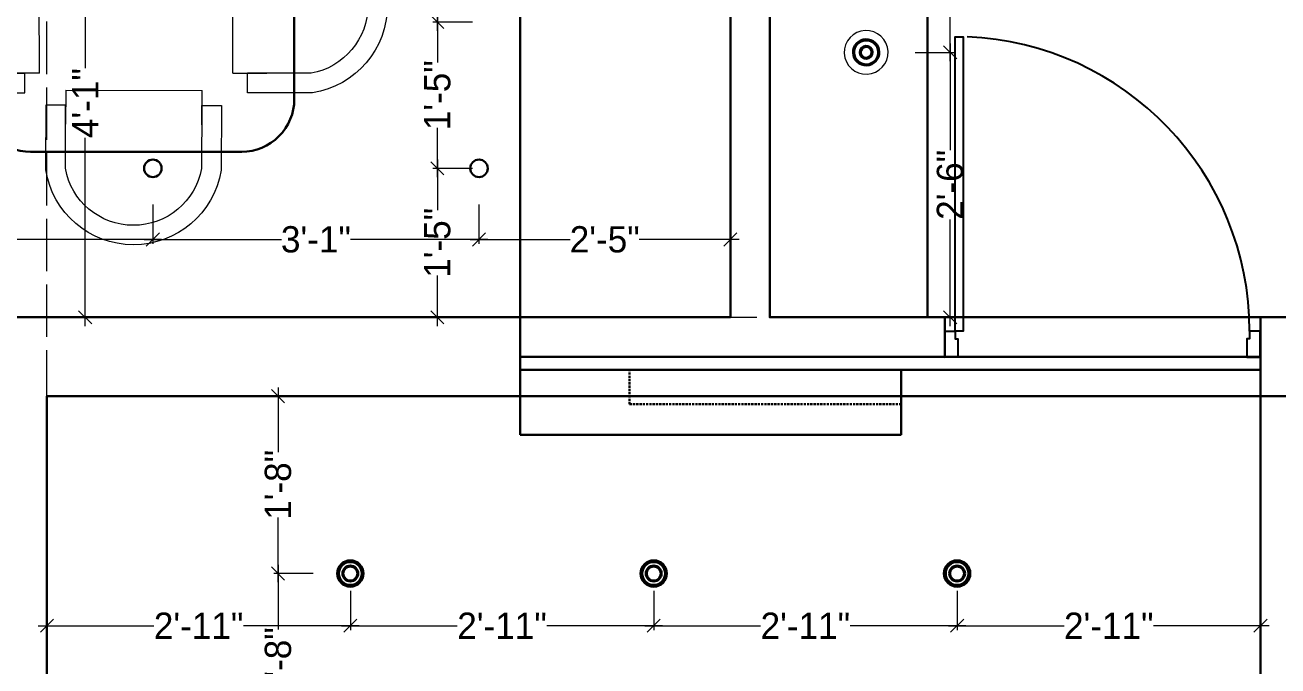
# Model space of a CAD drawing. Header units: millimetres. Extents: x 35877 to 3066687, y -650199 to -40525.
# Drawn here: x 147524.8 to 147667.7, y -179694.7 to -179621.5 of the extents above; entities that cross this region are included whole.
import ezdxf

# ---------------------------------------------------------------- set-up
doc = ezdxf.new("R2010")
doc.units = ezdxf.units.MM
doc.header["$MEASUREMENT"] = 0
doc.header["$PDMODE"] = 35
for name, pattern in [('ACAD_ISO02W100', [15, 12, -3]), ('DASHED', [0.75, 0.5, -0.25]), ('DASHED2', [0.375, 0.25, -0.125])]:
    doc.linetypes.add(name, pattern=pattern)
doc.layers.get('Defpoints').update_dxf_attribs({"color": 220})
for name, color, linetype in [('AR DOOR', 40, 'Continuous'), ('AR ELE-5', 134, 'Continuous'), ('str coll', 6, 'Continuous')]:
    doc.layers.add(name, color=color, linetype=linetype)
for name, color, linetype, lineweight in [('COLUMN', 1, 'Continuous', 30), ('Electrical', 84, 'Continuous', 30), ('FURNITURE', 32, 'Continuous', 9), ('furniture dimensions', 1, 'DASHED', 0), ('GROUND FLOOR', 7, 'Continuous', 9), ('GROUND FLOOR  ( PLINE )', 251, 'Continuous', 30), ('Labelling', 1, 'Continuous', 25), ('wall', 7, 'Continuous', 30)]:
    doc.layers.add(name, color=color, linetype=linetype, lineweight=lineweight)
doc.styles.add('century g', font='GOTHIC.TTF')
doc.dimstyles.new('Archana', dxfattribs={"dimtxt": 2, "dimasz": 0.75, "dimexe": 0.5, "dimexo": 0.5, "dimgap": 0, "dimtad": 0, "dimzin": 0, "dimdsep": 46, "dimlunit": 4, "dimtxsty": 'century g', "dimblk": 'OBLIQUE', "dimcen": 0, "dimdle": 1, "dimclrd": 256, "dimclre": 256, "dimclrt": 256, "dimadec": 0, "dimazin": 0, "dimtfac": 1, "dimtofl": 0, "dimtmove": 1, "dimatfit": 3, "dimfxl": 1, "dimfxlon": 1, "dimtolj": 1, "dimtzin": 0, "dimlwd": -1, "dimlwe": -1, "dimarcsym": 0})

# ---------------------------------------------------------------- blocks, each defined once
blk = doc.blocks.new('*U20')
for points in [[(0, 0), (0, 1120), (30, 1120), (30, 0)], [(-40, 0), (0, 0), (0, -30), (10, -30), (10, -100), (-40, -100)], [(1160, 0), (1120, 0), (1120, -30), (1110, -30), (1110, -100), (1160, -100)]]:
    blk.add_lwpolyline(points, close=True)
at = {"layer": 'AR ELE-5', "linetype": 'ByBlock', "ltscale": 15}
blk.add_arc((-1.6, -0.7), 1121.6, 0.0347, 87.627, dxfattribs=at)
blk = doc.blocks.new('SD DSD')
at = {"layer": 'FURNITURE', "color": 9, "true_color": 0xc7c8ca, "transparency": 33554687}
for p, q in [((3348486.7, -514623.32), (3348486.68, -514619.42)), ((3348502.23, -514619.34), (3348502.25, -514623.25)), ((3348486.7, -514623.32), (3348502.25, -514623.25)), ((3348483.69, -514625.26), (3348479.79, -514625.25)), ((3348483.69, -514625.26), (3348483.66, -514640.81)), ((3348505.76, -514625.26), (3348509.66, -514625.25)), ((3348505.76, -514625.26), (3348505.79, -514640.81)), ((3348479.75, -514640.8), (3348483.66, -514640.81)), ((3348509.7, -514640.8), (3348505.79, -514640.81)), ((3348479.75, -514651.77), (3348483.66, -514651.76)), ((3348483.69, -514667.31), (3348483.66, -514651.76)), ((3348505.76, -514667.31), (3348505.79, -514651.76)), ((3348509.7, -514651.77), (3348505.79, -514651.76)), ((3348483.69, -514667.31), (3348479.79, -514667.32)), ((3348505.76, -514667.31), (3348509.66, -514667.32)), ((3348486.7, -514669.25), (3348486.68, -514673.16)), ((3348486.7, -514669.25), (3348502.25, -514669.32)), ((3348502.23, -514673.23), (3348502.25, -514669.32))]:
    blk.add_line(p, q, dxfattribs=at)
at = {"layer": 'FURNITURE', "color": 9, "true_color": 0xc7c8ca, "transparency": 33554687, "flags": 128}
for points in [[(3348502.23, -514621.56), (3348504.46, -514621.55), (3348504.42, -514614.17, 0.853613), (3348484.42, -514614.22), (3348484.46, -514621.65), (3348486.68, -514621.64)], [(3348502.22, -514619.34), (3348502.23, -514621.56), (3348502.2, -514614.36, 0.835758), (3348486.65, -514614.39), (3348486.67, -514619.42), (3348486.68, -514621.64)], [(3348481.97, -514640.8), (3348481.97, -514643.02), (3348474.58, -514643.01, -0.853613), (3348474.58, -514623.01), (3348482.01, -514623.02), (3348482.01, -514625.25)], [(3348507.48, -514640.8), (3348507.48, -514643.02), (3348514.87, -514643.01, 0.853613), (3348514.87, -514623.01), (3348507.44, -514623.02), (3348507.44, -514625.25)], [(3348479.75, -514640.79), (3348481.97, -514640.8), (3348474.77, -514640.78, -0.835758), (3348474.76, -514625.23), (3348479.79, -514625.24), (3348482.01, -514625.25)], [(3348509.7, -514640.79), (3348507.48, -514640.8), (3348514.68, -514640.78, 0.835758), (3348514.69, -514625.23), (3348509.66, -514625.24), (3348507.44, -514625.25)], [(3348481.97, -514651.77), (3348481.97, -514649.55), (3348474.58, -514649.57, 0.853613), (3348474.58, -514669.57), (3348482.01, -514669.55), (3348482.01, -514667.32)], [(3348507.48, -514651.77), (3348507.48, -514649.55), (3348514.87, -514649.57, -0.853613), (3348514.87, -514669.57), (3348507.44, -514669.55), (3348507.44, -514667.32)], [(3348479.75, -514651.78), (3348481.97, -514651.77), (3348474.77, -514651.79, 0.835758), (3348474.76, -514667.34), (3348479.79, -514667.33), (3348482.01, -514667.33)], [(3348509.7, -514651.78), (3348507.48, -514651.77), (3348514.68, -514651.79, -0.835758), (3348514.69, -514667.34), (3348509.66, -514667.33), (3348507.44, -514667.33)], [(3348502.23, -514671.01), (3348504.46, -514671.02), (3348504.42, -514678.4, -0.853613), (3348484.42, -514678.36), (3348484.46, -514670.92), (3348486.68, -514670.93)], [(3348502.22, -514673.23), (3348502.23, -514671.01), (3348502.2, -514678.21, -0.835758), (3348486.65, -514678.18), (3348486.67, -514673.16), (3348486.68, -514670.93)]]:
    blk.add_lwpolyline(points, format="xyb", dxfattribs=at)
at = {"layer": 'FURNITURE', "color": 9, "lineweight": 30, "true_color": 0xc7c8ca, "transparency": 33554687}
blk.add_lwpolyline([(3348506.78, -514676.29), (3348482.68, -514676.29, -0.414214), (3348476.68, -514670.29), (3348476.68, -514622.29, -0.414214), (3348482.68, -514616.29), (3348506.78, -514616.29, -0.414214), (3348512.78, -514622.29), (3348512.78, -514670.29, -0.414214)], format="xyb", close=True, dxfattribs=at)
blk = doc.blocks.new('_Oblique')
at = {"layer": 'wall', "color": 0, "lineweight": -2}
blk.add_line((-0.5, -0.5), (0.5, 0.5), dxfattribs=at)
blk = doc.blocks.new('*D638')
at = {"layer": 'Defpoints', "color": 0, "linetype": 'Continuous', "lineweight": 0, "transparency": 16777216}
for p in [(147571.81, -179621.2), (147577.17, -179621.2, 0), (147576.56, -179637.9)]:
    blk.add_point(p, dxfattribs=at)
at = {"layer": 'furniture dimensions', "color": 5, "linetype": 'Continuous', "transparency": 16777216}
for p, q in [((147571.81, -179620.2), (147571.81, -179625.83)), ((147575.81, -179621.2), (147571.31, -179621.2)), ((147571.81, -179638.9), (147571.81, -179633.27))]:
    blk.add_line(p, q, dxfattribs=at)
at = {"layer": 'furniture dimensions', "color": 5, "linetype": 'ByBlock', "transparency": 16777216}
blk.add_line((147575.81, -179637.9), (147571.31, -179637.9), dxfattribs=at)
at = {"layer": 'furniture dimensions', "color": 5, "linetype": 'Continuous', "transparency": 16777216, "xscale": 1.5, "yscale": 1.5, "zscale": 1.5}
for p, rotation in [((147571.81, -179621.2), 90), ((147571.81, -179637.9), 270)]:
    blk.add_blockref('_Oblique', p, dxfattribs=dict(at, rotation=rotation))
at = {"layer": 'furniture dimensions', "linetype": 'Continuous', "lineweight": 0, "transparency": 16777216, "insert": (147571.81, -179629.55), "char_height": 3, "attachment_point": 5, "rotation": 90, "style": 'century g'}
blk.add_mtext('\\A1;1\'-5"', dxfattribs=at)
blk = doc.blocks.new('asaasd')
at = {"layer": 'Electrical', "color": 5, "lineweight": 5, "ltscale": 8}
blk.add_ellipse((4539.27, 3683.15), major_axis=(1.69, -1.84), ratio=1, start_param=-0.785398, end_param=5.497787, dxfattribs=at)
at = {"layer": 'Electrical', "color": 5, "ltscale": 8}
for major_axis, start_param, end_param in [((1.02, -1.1), -0.785398, 5.497787), ((-1.01, -0.93), 0.785398, 7.068583), ((-0.544, -0.501), 0.785398, 7.068583), ((-0.453, -0.417), 0.785398, 7.068583)]:
    blk.add_ellipse((4539.27, 3683.15), major_axis=major_axis, ratio=1, start_param=start_param, end_param=end_param, dxfattribs=at)
blk = doc.blocks.new('*D663')
at = {"layer": 'Defpoints', "color": 0, "linetype": 'Continuous', "lineweight": 0, "transparency": 16777216}
for p in [(147576.28, -179577.12, -0.01), (147571.81, -179621.2), (147575.81, -179621.2, -0.01)]:
    blk.add_point(p, dxfattribs=at)
at = {"layer": 'furniture dimensions', "color": 5, "linetype": 'Continuous', "transparency": 16777216}
for p, q in [((147571.81, -179576.12), (147571.81, -179595.21)), ((147571.81, -179622.2), (147571.81, -179603.1)), ((147575.31, -179621.2), (147571.31, -179621.2))]:
    blk.add_line(p, q, dxfattribs=at)
at = {"layer": 'furniture dimensions', "color": 5, "linetype": 'ByBlock', "transparency": 16777216}
blk.add_line((147575.78, -179577.12), (147571.31, -179577.12), dxfattribs=at)
at = {"layer": 'furniture dimensions', "color": 5, "linetype": 'Continuous', "transparency": 16777216, "xscale": 1.5, "yscale": 1.5, "zscale": 1.5}
for p, rotation in [((147571.81, -179577.12), 90), ((147571.81, -179621.2), 270)]:
    blk.add_blockref('_Oblique', p, dxfattribs=dict(at, rotation=rotation))
at = {"layer": 'furniture dimensions', "linetype": 'Continuous', "lineweight": 0, "transparency": 16777216, "insert": (147571.81, -179599.16), "char_height": 3, "attachment_point": 5, "rotation": 90, "style": 'century g'}
blk.add_mtext('\\A1;3\'-8"', dxfattribs=at)
blk = doc.blocks.new('*D665')
at = {"layer": 'Defpoints', "color": 0, "linetype": 'Continuous', "lineweight": 0, "transparency": 16777216}
for p in [(147537.42, -179606), (147531.62, -179654.9), (147537.42, -179654.9, 0.11)]:
    blk.add_point(p, dxfattribs=at)
at = {"layer": 'furniture dimensions', "color": 5, "linetype": 'Continuous', "transparency": 16777216}
for p, q in [((147531.62, -179605), (147531.62, -179626.48)), ((147531.62, -179655.9), (147531.62, -179634.41)), ((147535.61, -179654.9), (147531.12, -179654.9))]:
    blk.add_line(p, q, dxfattribs=at)
at = {"layer": 'furniture dimensions', "color": 5, "linetype": 'ByBlock', "transparency": 16777216}
blk.add_line((147535.62, -179606), (147531.12, -179606), dxfattribs=at)
at = {"layer": 'furniture dimensions', "color": 5, "linetype": 'Continuous', "transparency": 16777216, "xscale": 1.5, "yscale": 1.5, "zscale": 1.5}
for p, rotation in [((147531.62, -179606), 90), ((147531.62, -179654.9), 270)]:
    blk.add_blockref('_Oblique', p, dxfattribs=dict(at, rotation=rotation))
at = {"layer": 'furniture dimensions', "linetype": 'Continuous', "lineweight": 0, "transparency": 16777216, "insert": (147531.62, -179630.45), "char_height": 3, "attachment_point": 5, "rotation": 90, "style": 'century g'}
blk.add_mtext('\\A1;4\'-1"', dxfattribs=at)
blk = doc.blocks.new('*D668')
at = {"layer": 'Defpoints', "color": 0, "linetype": 'Continuous', "lineweight": 0, "transparency": 16777216}
for p in [(147576.56, -179637.9, -0.01), (147571.81, -179654.9), (147576.56, -179654.9, 0.11)]:
    blk.add_point(p, dxfattribs=at)
at = {"layer": 'furniture dimensions', "color": 5, "linetype": 'Continuous', "transparency": 16777216}
for p, q in [((147571.81, -179636.9), (147571.81, -179642.68)), ((147571.81, -179655.9), (147571.81, -179650.12)), ((147575.81, -179654.9), (147571.31, -179654.9))]:
    blk.add_line(p, q, dxfattribs=at)
at = {"layer": 'furniture dimensions', "color": 5, "linetype": 'ByBlock', "transparency": 16777216}
blk.add_line((147575.81, -179637.9), (147571.31, -179637.9), dxfattribs=at)
at = {"layer": 'furniture dimensions', "color": 5, "linetype": 'Continuous', "transparency": 16777216, "xscale": 1.5, "yscale": 1.5, "zscale": 1.5}
for p, rotation in [((147571.81, -179637.9), 90), ((147571.81, -179654.9), 270)]:
    blk.add_blockref('_Oblique', p, dxfattribs=dict(at, rotation=rotation))
at = {"layer": 'furniture dimensions', "linetype": 'Continuous', "lineweight": 0, "transparency": 16777216, "insert": (147571.81, -179646.4), "char_height": 3, "attachment_point": 5, "rotation": 90, "style": 'century g'}
blk.add_mtext('\\A1;1\'-5"', dxfattribs=at)
blk = doc.blocks.new('*D672')
at = {"layer": 'Defpoints', "color": 0, "linetype": 'Continuous', "lineweight": 0, "transparency": 16777216}
for p in [(147469.46, -179637.9, -0.01), (147539.34, -179637.9, -0.01), (147539.34, -179646.02)]:
    blk.add_point(p, dxfattribs=at)
at = {"layer": 'furniture dimensions', "color": 5, "linetype": 'ByBlock', "transparency": 16777216}
blk.add_line((147469.46, -179642.02), (147469.46, -179646.52), dxfattribs=at)
at = {"layer": 'furniture dimensions', "color": 5, "linetype": 'Continuous', "transparency": 16777216}
for p, q in [((147539.34, -179642.02), (147539.34, -179646.52)), ((147468.46, -179646.02), (147499.31, -179646.02)), ((147540.34, -179646.02), (147509.49, -179646.02))]:
    blk.add_line(p, q, dxfattribs=at)
at = {"layer": 'furniture dimensions', "color": 5, "linetype": 'Continuous', "transparency": 16777216, "xscale": 1.5, "yscale": 1.5, "zscale": 1.5, "rotation": 180}
blk.add_blockref('_Oblique', (147469.46, -179646.02), dxfattribs=at)
at = {"layer": 'furniture dimensions', "color": 5, "linetype": 'Continuous', "transparency": 16777216, "xscale": 1.5, "yscale": 1.5, "zscale": 1.5}
blk.add_blockref('_Oblique', (147539.34, -179646.02), dxfattribs=at)
at = {"layer": 'furniture dimensions', "linetype": 'Continuous', "lineweight": 0, "transparency": 16777216, "insert": (147504.4, -179646.02), "char_height": 3, "attachment_point": 5, "style": 'century g'}
blk.add_mtext('\\A1;5\'-10"', dxfattribs=at)
blk = doc.blocks.new('*D673')
at = {"layer": 'Defpoints', "color": 0, "linetype": 'Continuous', "lineweight": 0, "transparency": 16777216}
for p in [(147561.88, -179684.15, -0.01), (147561.88, -179690.11), (147527.25, -179691.3, -0.01)]:
    blk.add_point(p, dxfattribs=at)
at = {"layer": 'furniture dimensions', "color": 5, "linetype": 'Continuous', "transparency": 16777216}
for p, q in [((147561.88, -179686.11), (147561.88, -179690.61)), ((147526.25, -179690.11), (147539.45, -179690.11)), ((147562.88, -179690.11), (147549.68, -179690.11))]:
    blk.add_line(p, q, dxfattribs=at)
at = {"layer": 'furniture dimensions', "color": 5, "linetype": 'ByBlock', "transparency": 16777216}
blk.add_line((147527.25, -179690.8), (147527.25, -179689.61), dxfattribs=at)
at = {"layer": 'furniture dimensions', "color": 5, "linetype": 'Continuous', "transparency": 16777216, "xscale": 1.5, "yscale": 1.5, "zscale": 1.5, "rotation": 180}
blk.add_blockref('_Oblique', (147527.25, -179690.11), dxfattribs=at)
at = {"layer": 'furniture dimensions', "color": 5, "linetype": 'Continuous', "transparency": 16777216, "xscale": 1.5, "yscale": 1.5, "zscale": 1.5}
blk.add_blockref('_Oblique', (147561.88, -179690.11), dxfattribs=at)
at = {"layer": 'furniture dimensions', "linetype": 'Continuous', "lineweight": 0, "transparency": 16777216, "insert": (147544.56, -179690.11), "char_height": 3, "attachment_point": 5, "style": 'century g'}
blk.add_mtext('\\A1;2\'-11"', dxfattribs=at)
blk = doc.blocks.new('*D674')
at = {"layer": 'Defpoints', "color": 0, "linetype": 'Continuous', "lineweight": 0, "transparency": 16777216}
for p in [(147561.88, -179684.15, -0.01), (147596.5, -179684.15, -0.01), (147596.5, -179690.11)]:
    blk.add_point(p, dxfattribs=at)
at = {"layer": 'furniture dimensions', "color": 5, "linetype": 'ByBlock', "transparency": 16777216}
blk.add_line((147561.88, -179686.11), (147561.88, -179690.61), dxfattribs=at)
at = {"layer": 'furniture dimensions', "color": 5, "linetype": 'Continuous', "transparency": 16777216}
for p, q in [((147596.5, -179686.11), (147596.5, -179690.61)), ((147560.88, -179690.11), (147574.08, -179690.11)), ((147597.5, -179690.11), (147584.3, -179690.11))]:
    blk.add_line(p, q, dxfattribs=at)
at = {"layer": 'furniture dimensions', "color": 5, "linetype": 'Continuous', "transparency": 16777216, "xscale": 1.5, "yscale": 1.5, "zscale": 1.5, "rotation": 180}
blk.add_blockref('_Oblique', (147561.88, -179690.11), dxfattribs=at)
at = {"layer": 'furniture dimensions', "color": 5, "linetype": 'Continuous', "transparency": 16777216, "xscale": 1.5, "yscale": 1.5, "zscale": 1.5}
blk.add_blockref('_Oblique', (147596.5, -179690.11), dxfattribs=at)
at = {"layer": 'furniture dimensions', "linetype": 'Continuous', "lineweight": 0, "transparency": 16777216, "insert": (147579.19, -179690.11), "char_height": 3, "attachment_point": 5, "style": 'century g'}
blk.add_mtext('\\A1;2\'-11"', dxfattribs=at)
blk = doc.blocks.new('*D675')
at = {"layer": 'Defpoints', "color": 0, "linetype": 'Continuous', "lineweight": 0, "transparency": 16777216}
for p in [(147596.5, -179684.15, -0.01), (147631.13, -179684.15, -0.01), (147631.13, -179690.11)]:
    blk.add_point(p, dxfattribs=at)
at = {"layer": 'furniture dimensions', "color": 5, "linetype": 'ByBlock', "transparency": 16777216}
blk.add_line((147596.5, -179686.11), (147596.5, -179690.61), dxfattribs=at)
at = {"layer": 'furniture dimensions', "color": 5, "linetype": 'Continuous', "transparency": 16777216}
for p, q in [((147631.13, -179686.11), (147631.13, -179690.61)), ((147595.5, -179690.11), (147608.7, -179690.11)), ((147632.13, -179690.11), (147618.93, -179690.11))]:
    blk.add_line(p, q, dxfattribs=at)
at = {"layer": 'furniture dimensions', "color": 5, "linetype": 'Continuous', "transparency": 16777216, "xscale": 1.5, "yscale": 1.5, "zscale": 1.5, "rotation": 180}
blk.add_blockref('_Oblique', (147596.5, -179690.11), dxfattribs=at)
at = {"layer": 'furniture dimensions', "color": 5, "linetype": 'Continuous', "transparency": 16777216, "xscale": 1.5, "yscale": 1.5, "zscale": 1.5}
blk.add_blockref('_Oblique', (147631.13, -179690.11), dxfattribs=at)
at = {"layer": 'furniture dimensions', "linetype": 'Continuous', "lineweight": 0, "transparency": 16777216, "insert": (147613.81, -179690.11), "char_height": 3, "attachment_point": 5, "style": 'century g'}
blk.add_mtext('\\A1;2\'-11"', dxfattribs=at)
blk = doc.blocks.new('*D676')
at = {"layer": 'Defpoints', "color": 0, "linetype": 'Continuous', "lineweight": 0, "transparency": 16777216}
for p in [(147631.13, -179684.15, -0.01), (147665.75, -179684.15, -0.01), (147665.75, -179690.11)]:
    blk.add_point(p, dxfattribs=at)
at = {"layer": 'furniture dimensions', "color": 5, "linetype": 'ByBlock', "transparency": 16777216}
blk.add_line((147631.13, -179686.11), (147631.13, -179690.61), dxfattribs=at)
at = {"layer": 'furniture dimensions', "color": 5, "linetype": 'Continuous', "transparency": 16777216}
for p, q in [((147665.75, -179686.11), (147665.75, -179690.61)), ((147630.13, -179690.11), (147643.33, -179690.11)), ((147666.75, -179690.11), (147653.55, -179690.11))]:
    blk.add_line(p, q, dxfattribs=at)
at = {"layer": 'furniture dimensions', "color": 5, "linetype": 'Continuous', "transparency": 16777216, "xscale": 1.5, "yscale": 1.5, "zscale": 1.5, "rotation": 180}
blk.add_blockref('_Oblique', (147631.13, -179690.11), dxfattribs=at)
at = {"layer": 'furniture dimensions', "color": 5, "linetype": 'Continuous', "transparency": 16777216, "xscale": 1.5, "yscale": 1.5, "zscale": 1.5}
blk.add_blockref('_Oblique', (147665.75, -179690.11), dxfattribs=at)
at = {"layer": 'furniture dimensions', "linetype": 'Continuous', "lineweight": 0, "transparency": 16777216, "insert": (147648.44, -179690.11), "char_height": 3, "attachment_point": 5, "style": 'century g'}
blk.add_mtext('\\A1;2\'-11"', dxfattribs=at)
blk = doc.blocks.new('*D679')
at = {"layer": 'Defpoints', "color": 0, "linetype": 'Continuous', "lineweight": 0, "transparency": 16777216}
for p in [(147553.63, -179663.9), (147558.38, -179663.9, -0.01), (147561.88, -179684.15, -0.01)]:
    blk.add_point(p, dxfattribs=at)
at = {"layer": 'furniture dimensions', "color": 5, "linetype": 'Continuous', "transparency": 16777216}
for p, q in [((147557.63, -179663.9), (147553.13, -179663.9)), ((147553.63, -179662.9), (147553.63, -179670.31)), ((147553.63, -179685.15), (147553.63, -179677.75))]:
    blk.add_line(p, q, dxfattribs=at)
at = {"layer": 'furniture dimensions', "color": 5, "linetype": 'ByBlock', "transparency": 16777216}
blk.add_line((147557.63, -179684.15), (147553.13, -179684.15), dxfattribs=at)
at = {"layer": 'furniture dimensions', "color": 5, "linetype": 'Continuous', "transparency": 16777216, "xscale": 1.5, "yscale": 1.5, "zscale": 1.5}
for p, rotation in [((147553.63, -179663.9), 90), ((147553.63, -179684.15), 270)]:
    blk.add_blockref('_Oblique', p, dxfattribs=dict(at, rotation=rotation))
at = {"layer": 'furniture dimensions', "linetype": 'Continuous', "lineweight": 0, "transparency": 16777216, "insert": (147553.63, -179674.03), "char_height": 3, "attachment_point": 5, "rotation": 90, "style": 'century g'}
blk.add_mtext('\\A1;1\'-8"', dxfattribs=at)
blk = doc.blocks.new('*D680')
at = {"layer": 'Defpoints', "color": 0, "linetype": 'Continuous', "lineweight": 0, "transparency": 16777216}
for p in [(147561.88, -179684.15, -0.01), (147553.63, -179704.4), (147558.38, -179704.4, -0.01)]:
    blk.add_point(p, dxfattribs=at)
at = {"layer": 'furniture dimensions', "color": 5, "linetype": 'Continuous', "transparency": 16777216}
for p, q in [((147553.63, -179683.15), (147553.63, -179690.56)), ((147553.63, -179705.4), (147553.63, -179698)), ((147557.63, -179704.4), (147553.13, -179704.4))]:
    blk.add_line(p, q, dxfattribs=at)
at = {"layer": 'furniture dimensions', "color": 5, "linetype": 'ByBlock', "transparency": 16777216}
blk.add_line((147557.63, -179684.15), (147553.13, -179684.15), dxfattribs=at)
at = {"layer": 'furniture dimensions', "color": 5, "linetype": 'Continuous', "transparency": 16777216, "xscale": 1.5, "yscale": 1.5, "zscale": 1.5}
for p, rotation in [((147553.63, -179684.15), 90), ((147553.63, -179704.4), 270)]:
    blk.add_blockref('_Oblique', p, dxfattribs=dict(at, rotation=rotation))
at = {"layer": 'furniture dimensions', "linetype": 'Continuous', "lineweight": 0, "transparency": 16777216, "insert": (147553.63, -179694.28), "char_height": 3, "attachment_point": 5, "rotation": 90, "style": 'century g'}
blk.add_mtext('\\A1;1\'-8"', dxfattribs=at)
blk = doc.blocks.new('*D694')
at = {"layer": 'Defpoints', "color": 0, "linetype": 'Continuous', "lineweight": 0, "transparency": 16777216}
for p in [(147620.75, -179594.41), (147620.75, -179624.66), (147630.33, -179624.66)]:
    blk.add_point(p, dxfattribs=at)
at = {"layer": 'furniture dimensions', "color": 5, "linetype": 'Continuous', "transparency": 16777216}
for p, q in [((147630.33, -179593.41), (147630.33, -179605.58)), ((147630.33, -179625.66), (147630.33, -179613.49)), ((147626.33, -179624.66), (147630.83, -179624.66))]:
    blk.add_line(p, q, dxfattribs=at)
at = {"layer": 'furniture dimensions', "color": 5, "linetype": 'ByBlock', "transparency": 16777216}
blk.add_line((147626.33, -179594.41), (147630.83, -179594.41), dxfattribs=at)
at = {"layer": 'furniture dimensions', "color": 5, "linetype": 'Continuous', "transparency": 16777216, "xscale": 1.5, "yscale": 1.5, "zscale": 1.5}
for p, rotation in [((147630.33, -179594.41), 90), ((147630.33, -179624.66), 270)]:
    blk.add_blockref('_Oblique', p, dxfattribs=dict(at, rotation=rotation))
at = {"layer": 'furniture dimensions', "linetype": 'Continuous', "lineweight": 0, "transparency": 16777216, "insert": (147630.33, -179609.53), "char_height": 3, "attachment_point": 5, "rotation": 90, "style": 'century g'}
blk.add_mtext('\\A1;2\'-6"', dxfattribs=at)
blk = doc.blocks.new('*D695')
at = {"layer": 'Defpoints', "color": 0, "linetype": 'Continuous', "lineweight": 0, "transparency": 16777216}
for p in [(147620.75, -179624.66), (147620.75, -179654.9), (147630.33, -179654.9)]:
    blk.add_point(p, dxfattribs=at)
at = {"layer": 'furniture dimensions', "color": 5, "linetype": 'Continuous', "transparency": 16777216}
for p, q in [((147630.33, -179623.66), (147630.33, -179635.82)), ((147630.33, -179655.9), (147630.33, -179643.73)), ((147626.33, -179654.9), (147630.83, -179654.9))]:
    blk.add_line(p, q, dxfattribs=at)
at = {"layer": 'furniture dimensions', "color": 5, "linetype": 'ByBlock', "transparency": 16777216}
blk.add_line((147626.33, -179624.66), (147630.83, -179624.66), dxfattribs=at)
at = {"layer": 'furniture dimensions', "color": 5, "linetype": 'Continuous', "transparency": 16777216, "xscale": 1.5, "yscale": 1.5, "zscale": 1.5}
for p, rotation in [((147630.33, -179624.66), 90), ((147630.33, -179654.9), 270)]:
    blk.add_blockref('_Oblique', p, dxfattribs=dict(at, rotation=rotation))
at = {"layer": 'furniture dimensions', "linetype": 'Continuous', "lineweight": 0, "transparency": 16777216, "insert": (147630.33, -179639.78), "char_height": 3, "attachment_point": 5, "rotation": 90, "style": 'century g'}
blk.add_mtext('\\A1;2\'-6"', dxfattribs=at)
blk = doc.blocks.new('*D720')
at = {"layer": 'Defpoints', "color": 0, "linetype": 'Continuous', "lineweight": 0, "transparency": 16777216}
for p in [(147539.34, -179637.9, -0.01), (147576.56, -179637.9, -0.01), (147576.56, -179646.02)]:
    blk.add_point(p, dxfattribs=at)
at = {"layer": 'furniture dimensions', "color": 5, "linetype": 'ByBlock', "transparency": 16777216}
blk.add_line((147539.34, -179642.02), (147539.34, -179646.52), dxfattribs=at)
at = {"layer": 'furniture dimensions', "color": 5, "linetype": 'Continuous', "transparency": 16777216}
for p, q in [((147576.56, -179642.02), (147576.56, -179646.52)), ((147538.34, -179646.02), (147554.01, -179646.02)), ((147577.56, -179646.02), (147561.9, -179646.02))]:
    blk.add_line(p, q, dxfattribs=at)
at = {"layer": 'furniture dimensions', "color": 5, "linetype": 'Continuous', "transparency": 16777216, "xscale": 1.5, "yscale": 1.5, "zscale": 1.5, "rotation": 180}
blk.add_blockref('_Oblique', (147539.34, -179646.02), dxfattribs=at)
at = {"layer": 'furniture dimensions', "color": 5, "linetype": 'Continuous', "transparency": 16777216, "xscale": 1.5, "yscale": 1.5, "zscale": 1.5}
blk.add_blockref('_Oblique', (147576.56, -179646.02), dxfattribs=at)
at = {"layer": 'furniture dimensions', "linetype": 'Continuous', "lineweight": 0, "transparency": 16777216, "insert": (147557.95, -179646.02), "char_height": 3, "attachment_point": 5, "style": 'century g'}
blk.add_mtext('\\A1;3\'-1"', dxfattribs=at)
blk = doc.blocks.new('*D721')
at = {"layer": 'Defpoints', "color": 0, "linetype": 'Continuous', "lineweight": 0, "transparency": 16777216}
for p in [(147576.56, -179637.9, -0.01), (147605.25, -179637.9, -0.01), (147605.25, -179646.02)]:
    blk.add_point(p, dxfattribs=at)
at = {"layer": 'furniture dimensions', "color": 5, "linetype": 'ByBlock', "transparency": 16777216}
blk.add_line((147576.56, -179642.02), (147576.56, -179646.52), dxfattribs=at)
at = {"layer": 'furniture dimensions', "color": 5, "linetype": 'Continuous', "transparency": 16777216}
for p, q in [((147605.25, -179642.02), (147605.25, -179646.52)), ((147575.56, -179646.02), (147586.95, -179646.02)), ((147606.25, -179646.02), (147594.86, -179646.02))]:
    blk.add_line(p, q, dxfattribs=at)
at = {"layer": 'furniture dimensions', "color": 5, "linetype": 'Continuous', "transparency": 16777216, "xscale": 1.5, "yscale": 1.5, "zscale": 1.5, "rotation": 180}
blk.add_blockref('_Oblique', (147576.56, -179646.02), dxfattribs=at)
at = {"layer": 'furniture dimensions', "color": 5, "linetype": 'Continuous', "transparency": 16777216, "xscale": 1.5, "yscale": 1.5, "zscale": 1.5}
blk.add_blockref('_Oblique', (147605.25, -179646.02), dxfattribs=at)
at = {"layer": 'furniture dimensions', "linetype": 'Continuous', "lineweight": 0, "transparency": 16777216, "insert": (147590.91, -179646.02), "char_height": 3, "attachment_point": 5, "style": 'century g'}
blk.add_mtext('\\A1;2\'-5"', dxfattribs=at)

msp = doc.modelspace()

# ---------------------------------------------------------------- linework, layer by layer
at = {"layer": 'COLUMN', "transparency": 33554687, "elevation": -0.005}
msp.add_lwpolyline([(147680.752, -179654.902), (147680.752, -179663.902), (147665.752, -179663.902), (147665.752, -179654.902)], close=True, dxfattribs=at)
at = {"layer": 'Electrical', "color": 18, "ltscale": 8, "true_color": 0x000000, "transparency": 33554687}
for centre, radius in [((147561.877, -179684.152, -0.005), 1.504), ((147596.502, -179684.152, -0.005), 1.504), ((147631.127, -179684.152, -0.005), 1.504), ((147561.877, -179684.152, -0.005), 1.304), ((147561.877, -179684.152, -0.005), 0.904), ((147561.877, -179684.152, -0.005), 0.804), ((147596.502, -179684.152, -0.005), 1.304), ((147596.502, -179684.152, -0.005), 0.904), ((147596.502, -179684.152, -0.005), 0.804), ((147631.127, -179684.152, -0.005), 1.304), ((147631.127, -179684.152, -0.005), 0.904), ((147631.127, -179684.152, -0.005), 0.804)]:
    msp.add_circle(centre, radius, dxfattribs=at)
at = {"layer": 'FURNITURE', "color": 9, "lineweight": 30, "true_color": 0xc7c8ca, "transparency": 33554687}
for p, q in [((147581.252, -179654.902, -0.005), (147581.252, -179550.902, -0.005)), ((147581.252, -179660.902, -0.005), (147581.252, -179668.335, -0.005)), ((147624.752, -179668.335, -0.005), (147624.752, -179660.902, -0.005)), ((147581.252, -179668.335, -0.005), (147624.752, -179668.335, -0.005))]:
    msp.add_line(p, q, dxfattribs=at)
at = {"layer": 'FURNITURE', "color": 9, "lineweight": 30, "true_color": 0xc7c8ca, "transparency": 33554687, "elevation": -0.005}
for points in [[(147581.252, -179654.902), (147605.252, -179654.902), (147605.252, -179615.9), (147581.252, -179615.9)], [(147581.252, -179659.402), (147665.752, -179659.402), (147665.752, -179660.902), (147581.252, -179660.902)]]:
    msp.add_lwpolyline(points, close=True, dxfattribs=at)
at = {"layer": 'FURNITURE', "color": 9, "linetype": 'DASHED2', "lineweight": 30, "true_color": 0xc7c8ca, "transparency": 33554687, "elevation": -0.005}
msp.add_lwpolyline([(147593.752, -179660.902), (147624.752, -179660.902), (147624.752, -179664.818), (147593.752, -179664.818)], close=True, dxfattribs=at)
at = {"layer": 'FURNITURE', "color": 240, "lineweight": 30, "true_color": 0xed1f24, "transparency": 33554687}
for centre in [(147539.341, -179637.902, -0.005), (147576.564, -179637.902, -0.005)]:
    msp.add_circle(centre, 1, dxfattribs=at)
at = {"layer": 'furniture dimensions', "color": 6, "linetype": 'Continuous', "lineweight": 30, "transparency": 33554687}
msp.add_line((147627.752, -179525.902, -0.005), (147627.752, -179654.902, -0.005), dxfattribs=at)
at = {"layer": 'furniture dimensions', "color": 6, "linetype": 'Continuous', "lineweight": 30, "transparency": 33554687, "elevation": 0.113}
msp.add_lwpolyline([(147605.252, -179654.902), (147373.252, -179654.902), (147373.252, -179654.902), (147373.252, -179525.902), (147605.252, -179525.902), (147605.252, -179654.902)], dxfattribs=at)
at = {"layer": 'furniture dimensions', "color": 18, "lineweight": 0, "true_color": 0x000000, "transparency": 33554687, "elevation": -0.005}
msp.add_lwpolyline([(147609.752, -179525.902), (147760.252, -179525.902), (147760.252, -179654.902), (147609.752, -179654.902)], close=True, dxfattribs=at)
at = {"layer": 'furniture dimensions', "color": 6, "linetype": 'Continuous', "lineweight": 30, "transparency": 33554687, "elevation": -0.005}
for points in [[(147609.752, -179525.902), (147760.252, -179525.902), (147760.252, -179654.902), (147609.752, -179654.902)], [(147527.252, -179663.902), (147665.752, -179663.902), (147665.752, -179704.402), (147527.252, -179704.402)]]:
    msp.add_lwpolyline(points, close=True, dxfattribs=at)
at = {"layer": 'GROUND FLOOR', "transparency": 33554687}
for p, q in [((147605.252, -179654.902, -0.005), (147581.252, -179654.902, -0.005)), ((147581.252, -179659.402, -0.005), (147581.252, -179654.902, -0.005)), ((147609.752, -179654.902, -0.005), (147627.752, -179654.902, -0.005)), ((147665.752, -179654.902, -0.005), (147665.752, -179809.402, -0.005)), ((147694.252, -179654.902, -0.005), (147665.752, -179654.902, -0.005))]:
    msp.add_line(p, q, dxfattribs=at)
at = {"layer": 'GROUND FLOOR  ( PLINE )', "transparency": 33554687}
for p, q in [((147605.252, -179654.902, -0.005), (147605.252, -179525.902, -0.005)), ((147609.752, -179525.902, -0.005), (147609.752, -179654.902, -0.005)), ((147581.252, -179659.402, -0.005), (147581.252, -179654.902, -0.005)), ((147581.252, -179654.902, -0.005), (147605.252, -179654.902, -0.005)), ((147609.752, -179654.902, -0.005), (147629.714, -179654.902, -0.005)), ((147629.714, -179654.902, -0.005), (147629.714, -179659.469, -0.005)), ((147581.252, -179659.402, -0.005), (147629.714, -179659.469, -0.005))]:
    msp.add_line(p, q, dxfattribs=at)
at = {"layer": 'GROUND FLOOR  ( PLINE )', "transparency": 33554687, "elevation": -0.005}
msp.add_lwpolyline([(147670.252, -179786.902), (147698.747, -179786.902), (147698.747, -179791.402), (147670.252, -179791.402), (147670.252, -179809.402), (147665.752, -179809.402), (147665.752, -179654.902), (147694.252, -179654.902), (147694.252, -179659.402), (147680.752, -179659.402)], dxfattribs=at)
at = {"layer": 'Labelling', "color": 251, "linetype": 'ACAD_ISO02W100', "lineweight": 0, "ltscale": 0.5, "true_color": 0x636466, "transparency": 33554687}
for p, q in [((147527.252, -179799.651, -0.005), (147527.252, -179525.902, -0.005)), ((147527.252, -179654.902, -0.005), (147665.752, -179654.902, -0.005)), ((147527.252, -179663.902, -0.005), (147665.752, -179663.902, -0.005))]:
    msp.add_line(p, q, dxfattribs=at)
at = {"layer": 'Labelling', "color": 251, "linetype": 'ACAD_ISO02W100', "lineweight": 0, "ltscale": 10, "true_color": 0x636466, "transparency": 33554687}
msp.add_line((147627.752, -179525.902, -0.005), (147627.752, -179654.902, -0.005), dxfattribs=at)

# ---------------------------------------------------------------- block references
at = {"transparency": 33554687, "xscale": -1}
msp.add_blockref('asaasd', (152160.019, -183307.807, -0.005), dxfattribs=at)
at = {"layer": 'AR DOOR', "linetype": 'ByBlock', "lineweight": -2, "transparency": 33554687, "extrusion": (0, 0, -1), "xscale": -0.02999999999997555, "yscale": 0.02999999999997555, "zscale": -0.02999999999997555}
msp.add_blockref('*U20', (-147630.914, -179656.469, 0.005), dxfattribs=at)
at = {"layer": 'str coll', "color": 9, "lineweight": 30, "true_color": 0xc7c8ca, "transparency": 33554687}
msp.add_blockref('SD DSD', (-3200957.3, 335040.291), dxfattribs=at)

# ---------------------------------------------------------------- dimensions: what is measured, and where the dimension line sits
at = {"layer": 'furniture dimensions', "color": 5, "linetype": 'Continuous', "lineweight": 0, "transparency": 33554687}
for base, p1, p2, picture, middle in [((147571.815, -179621.196), (147576.279, -179577.117, -0.008), (147575.815, -179621.196, -0.005), '*D663', (147571.815, -179599.157)), ((147630.332, -179624.657, -0.005), (147620.75, -179594.407, -0.005), (147620.75, -179624.657, -0.005), '*D694', (147630.332, -179609.532, -0.005)), ((147531.616, -179654.902), (147537.425, -179605.995), (147537.425, -179654.902, 0.113), '*D665', (147531.616, -179630.448)), ((147571.815, -179621.196, -0.005), (147576.564, -179637.902, -0.005), (147577.169, -179621.196, -0.008), '*D638', (147571.815, -179629.549, -0.005)), ((147630.332, -179654.902, -0.005), (147620.75, -179624.657, -0.005), (147620.75, -179654.902, -0.005), '*D695', (147630.332, -179639.779, -0.005)), ((147571.815, -179654.902), (147576.564, -179637.902, -0.005), (147576.564, -179654.902, 0.113), '*D668', (147571.815, -179646.402))]:
    dim = msp.add_linear_dim(base=base, p1=p1, p2=p2, angle=90, dimstyle='Archana', override={"dimtxt": 3, "dimasz": 1.5, "dimdec": 0, "dimclrd": 5, "dimclre": 5, "dimfxl": 4}, dxfattribs=at)
    dim.commit()
    dim.dimension.update_dxf_attribs({"geometry": picture, "text_midpoint": middle})
at = {"layer": 'furniture dimensions', "color": 5, "linetype": 'Continuous', "lineweight": 0}
for base, p1, p2, picture, middle in [((147539.341, -179646.023), (147469.456, -179637.902, -0.005), (147539.341, -179637.902, -0.005), '*D672', (147504.399, -179646.023)), ((147576.564, -179646.023), (147539.341, -179637.902, -0.005), (147576.564, -179637.902, -0.005), '*D720', (147557.953, -179646.023)), ((147605.252, -179646.023), (147576.564, -179637.902, -0.005), (147605.252, -179637.902, -0.005), '*D721', (147590.908, -179646.023)), ((147561.877, -179690.106), (147527.252, -179691.296, -0.005), (147561.877, -179684.152, -0.005), '*D673', (147544.565, -179690.106)), ((147596.502, -179690.106), (147561.877, -179684.152, -0.005), (147596.502, -179684.152, -0.005), '*D674', (147579.19, -179690.106)), ((147631.127, -179690.106), (147596.502, -179684.152, -0.005), (147631.127, -179684.152, -0.005), '*D675', (147613.815, -179690.106)), ((147665.752, -179690.106), (147631.127, -179684.152, -0.005), (147665.752, -179684.152, -0.005), '*D676', (147648.44, -179690.106))]:
    dim = msp.add_linear_dim(base=base, p1=p1, p2=p2, dimstyle='Archana', override={"dimtxt": 3, "dimasz": 1.5, "dimdec": 0, "dimclrd": 5, "dimclre": 5, "dimfxl": 4}, dxfattribs=at)
    dim.commit()
    dim.dimension.update_dxf_attribs({"geometry": picture, "text_midpoint": middle})
for base, p2, picture, middle in [((147553.63, -179663.902), (147558.377, -179663.902, -0.005), '*D679', (147553.63, -179674.027)), ((147553.63, -179704.402), (147558.377, -179704.402, -0.005), '*D680', (147553.63, -179694.277))]:
    dim = msp.add_linear_dim(base=base, p1=(147561.877, -179684.152, -0.005), p2=p2, angle=90, dimstyle='Archana', override={"dimtxt": 3, "dimasz": 1.5, "dimdec": 0, "dimclrd": 5, "dimclre": 5, "dimfxl": 4}, dxfattribs=at)
    dim.commit()
    dim.dimension.update_dxf_attribs({"geometry": picture, "text_midpoint": middle})

doc.saveas('drawing.dxf')
